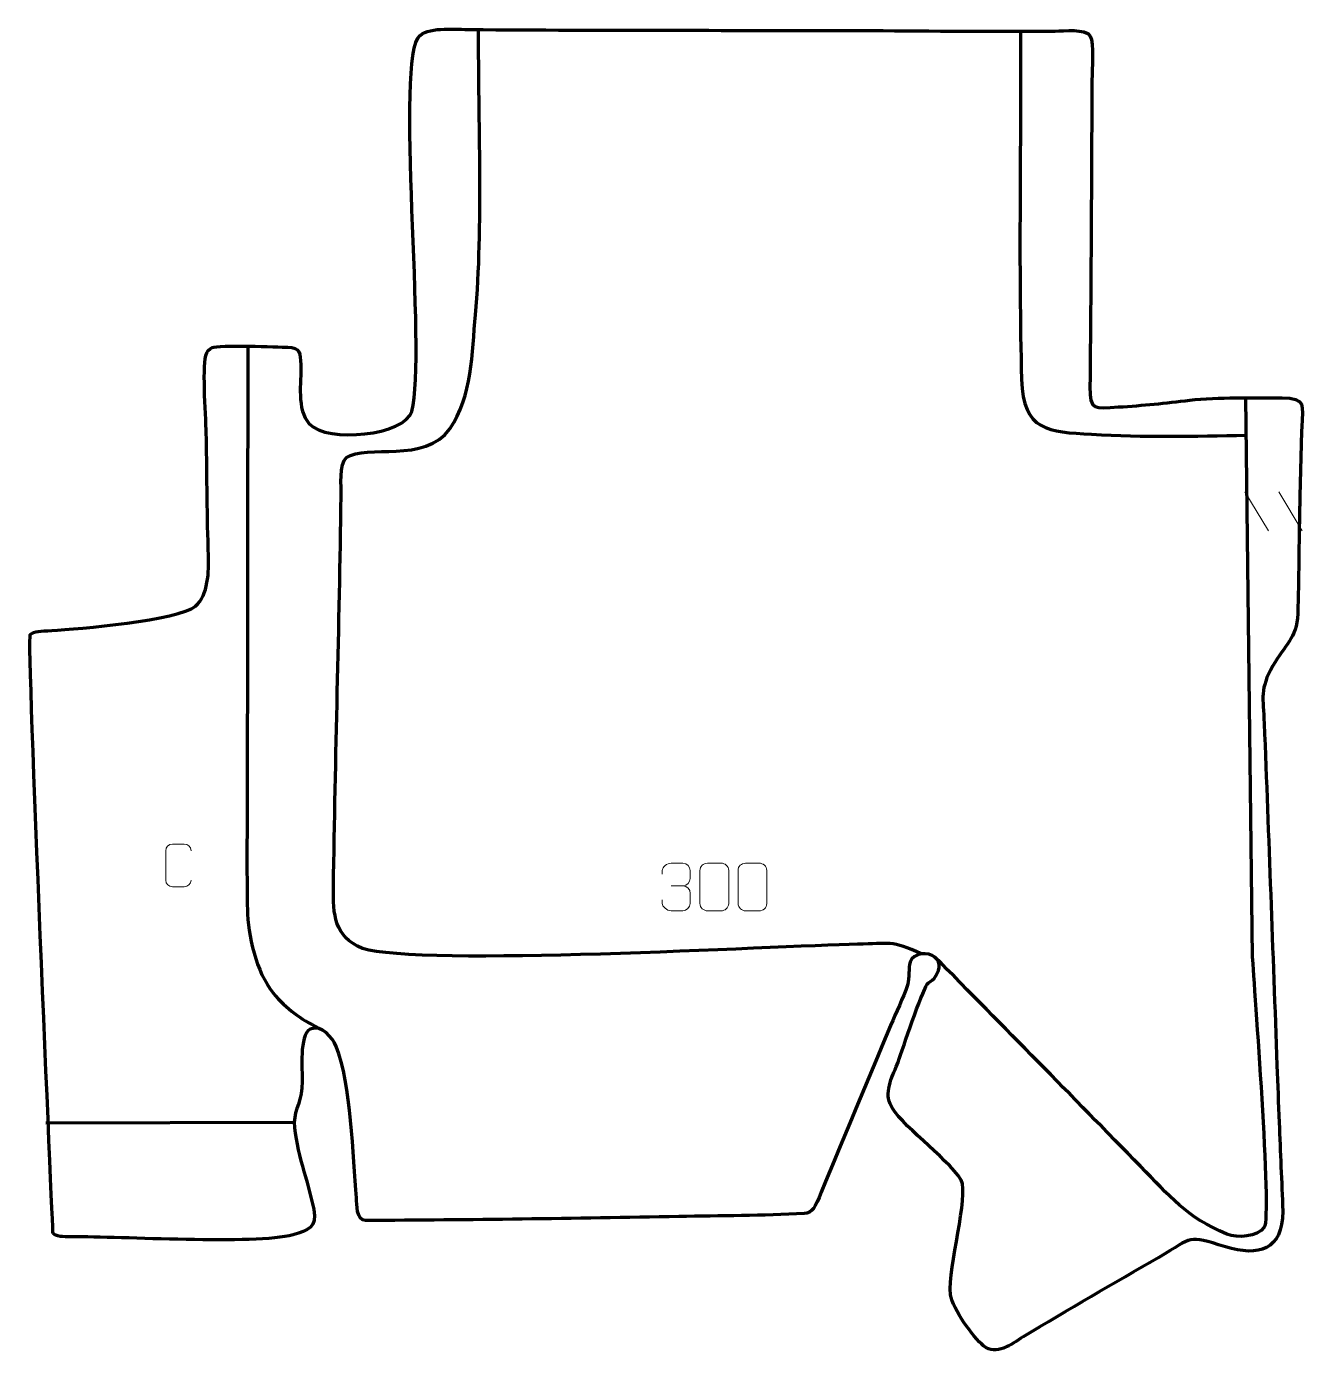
# Model space of a CAD drawing. Header units: millimetres. Extents: x -2 to 670, y -4 to 694.
import ezdxf

# ---------------------------------------------------------------- set-up
doc = ezdxf.new("R2010")
doc.units = ezdxf.units.MM

msp = doc.modelspace()

# ---------------------------------------------------------------- linework, layer by layer
at = {"layer": 'layer 1', "color": 250, "lineweight": 9}
for points in [[(637.4, 449.89), (637.4, 449.89), (649.77, 429.34), (649.77, 429.34)], [(655.13, 449.89), (655.13, 449.89), (667.5, 429.34), (667.5, 429.34)], [(336.34, 242.99), (336.34, 242.99), (342.53, 242.99), (342.53, 242.99)]]:
    msp.add_open_spline(points, degree=3, dxfattribs=at)
for points, knots in [([(84.42, 246), (84.3, 243.92), (82.8, 242.6), (80.87, 242.59), (80.87, 242.59), (78.78, 242.59), (76.69, 242.59), (74.61, 242.59), (74.61, 242.59), (72.88, 242.49), (71.12, 244.18), (71.13, 245.99), (71.13, 245.99), (71.13, 251.15), (71.13, 256.32), (71.13, 261.49), (71.13, 261.49), (71.13, 263.4), (72.69, 264.94), (74.62, 264.93), (74.62, 264.93), (76.7, 264.93), (78.79, 264.93), (80.87, 264.93), (80.87, 264.93), (82.62, 264.96), (84.4, 263.63), (84.42, 261.45)], [0, 0, 0, 0, 0.125, 0.125, 0.125, 0.125, 0.25, 0.25, 0.25, 0.25, 0.375, 0.375, 0.375, 0.375, 0.5, 0.5, 0.5, 0.5, 0.625, 0.625, 0.625, 0.625, 0.75, 0.75, 0.75, 0.75, 1, 1, 1, 1]), ([(331.63, 249.23), (331.63, 249.23), (331.63, 251.09), (331.63, 251.09), (331.63, 251.09), (331.61, 252.83), (334.28, 254.95), (336.34, 254.93), (336.34, 254.93), (338.4, 254.93), (340.46, 254.93), (342.53, 254.93), (342.53, 254.93), (344.72, 254.94), (346.32, 253.09), (346.37, 251.18), (346.37, 251.18), (346.37, 249.74), (346.37, 248.31), (346.37, 246.87), (346.37, 246.87), (346.32, 245.22), (344.71, 242.99), (342.52, 243), (342.52, 243), (344.72, 242.99), (346.33, 241.18), (346.38, 239.12), (346.38, 239.12), (346.38, 237.34), (346.38, 235.55), (346.38, 233.77), (346.38, 233.77), (346.39, 231.71), (344.34, 229.94), (342.52, 229.95), (342.52, 229.95), (340.45, 229.95), (338.39, 229.95), (336.32, 229.95), (336.32, 229.95), (334.15, 229.96), (331.62, 232.36), (331.6, 233.83), (331.6, 233.83), (331.6, 233.83), (331.6, 235.73), (331.6, 235.73)], [0, 0, 0, 0, 0.076923, 0.076923, 0.076923, 0.076923, 0.153846, 0.153846, 0.153846, 0.153846, 0.230769, 0.230769, 0.230769, 0.230769, 0.307692, 0.307692, 0.307692, 0.307692, 0.384615, 0.384615, 0.384615, 0.384615, 0.461538, 0.461538, 0.461538, 0.461538, 0.538462, 0.538462, 0.538462, 0.538462, 0.615385, 0.615385, 0.615385, 0.615385, 0.692308, 0.692308, 0.692308, 0.692308, 0.769231, 0.769231, 0.769231, 0.769231, 0.846154, 0.846154, 0.846154, 0.846154, 1, 1, 1, 1]), ([(355.41, 254.94), (357.78, 254.94), (360.14, 254.94), (362.51, 254.94), (362.51, 254.94), (364.49, 254.97), (366.52, 253.48), (366.54, 251.04), (366.54, 251.04), (366.54, 245.28), (366.54, 239.52), (366.54, 233.77), (366.54, 233.77), (366.4, 231.44), (364.7, 229.96), (362.51, 229.94), (362.51, 229.94), (360.14, 229.94), (357.77, 229.94), (355.39, 229.94), (355.39, 229.94), (353.44, 229.84), (351.43, 231.73), (351.44, 233.75), (351.44, 233.75), (351.44, 239.53), (351.44, 245.31), (351.44, 251.09), (351.44, 251.09), (351.44, 253.23), (353.22, 254.95), (355.41, 254.94)], [0, 0, 0, 0, 0.111111, 0.111111, 0.111111, 0.111111, 0.222222, 0.222222, 0.222222, 0.222222, 0.333333, 0.333333, 0.333333, 0.333333, 0.444444, 0.444444, 0.444444, 0.444444, 0.555556, 0.555556, 0.555556, 0.555556, 0.666667, 0.666667, 0.666667, 0.666667, 0.777778, 0.777778, 0.777778, 0.777778, 1, 1, 1, 1]), ([(375.41, 254.94), (377.78, 254.94), (380.14, 254.94), (382.51, 254.94), (382.51, 254.94), (384.49, 254.97), (386.52, 253.48), (386.54, 251.04), (386.54, 251.04), (386.54, 245.28), (386.54, 239.52), (386.54, 233.77), (386.54, 233.77), (386.4, 231.44), (384.7, 229.96), (382.51, 229.94), (382.51, 229.94), (380.14, 229.94), (377.77, 229.94), (375.39, 229.94), (375.39, 229.94), (373.44, 229.84), (371.43, 231.73), (371.44, 233.75), (371.44, 233.75), (371.44, 239.53), (371.44, 245.31), (371.44, 251.09), (371.44, 251.09), (371.44, 253.23), (373.22, 254.95), (375.41, 254.94)], [0, 0, 0, 0, 0.111111, 0.111111, 0.111111, 0.111111, 0.222222, 0.222222, 0.222222, 0.222222, 0.333333, 0.333333, 0.333333, 0.333333, 0.444444, 0.444444, 0.444444, 0.444444, 0.555556, 0.555556, 0.555556, 0.555556, 0.666667, 0.666667, 0.666667, 0.666667, 0.777778, 0.777778, 0.777778, 0.777778, 1, 1, 1, 1])]:
    msp.add_open_spline(points, degree=3, knots=knots, dxfattribs=at)
at = {"layer": 'layer 2', "color": 142, "lineweight": 158}
for points, knots in [([(467.57, 207.36), (452.32, 214.6), (450.44, 212.78), (434.15, 212.4), (434.15, 212.4), (391.04, 211.39), (204.11, 200.47), (174.42, 210.24), (174.42, 210.24), (159.41, 216.16), (159, 228.22), (159.16, 242.23), (159.16, 242.23), (160.1, 310.64), (162.25, 379.12), (163.19, 447.58), (163.19, 447.58), (163.25, 452.48), (162.22, 464.49), (165.91, 467.79), (165.91, 467.79), (176.63, 475.06), (207.01, 464.47), (220.28, 482.94), (220.28, 482.94), (231.94, 499.93), (231.87, 522.75), (233.67, 542.72), (233.67, 542.72), (237.83, 588.93), (235.06, 645.24), (235.34, 692.37)], [0, 0, 0, 0, 0.111111, 0.111111, 0.111111, 0.111111, 0.222222, 0.222222, 0.222222, 0.222222, 0.333333, 0.333333, 0.333333, 0.333333, 0.444444, 0.444444, 0.444444, 0.444444, 0.555556, 0.555556, 0.555556, 0.555556, 0.666667, 0.666667, 0.666667, 0.666667, 0.777778, 0.777778, 0.777778, 0.777778, 1, 1, 1, 1]), ([(519.7, 691.1), (519.89, 630.77), (518.56, 568.97), (520.22, 508.81), (520.22, 508.81), (520.97, 481.64), (534.22, 481.36), (556.98, 480.04), (556.98, 480.04), (584.25, 478.45), (610.77, 479.02), (638.04, 479.5)], [0, 0, 0, 0, 0.25, 0.25, 0.25, 0.25, 0.5, 0.5, 0.5, 0.5, 1, 1, 1, 1]), ([(114.16, 525.87), (114.13, 438.47), (114.04, 351.12), (113.77, 263.73), (113.77, 263.73), (113.74, 252.74), (113.78, 241.77), (113.96, 230.79), (113.96, 230.79), (114.19, 217.23), (118.68, 197.6), (127.38, 187.02), (127.38, 187.02), (135.02, 177.74), (141.28, 173.83), (151.64, 168.14)], [0, 0, 0, 0, 0.2, 0.2, 0.2, 0.2, 0.4, 0.4, 0.4, 0.4, 0.6, 0.6, 0.6, 0.6, 1, 1, 1, 1]), ([(637.71, 499.17), (637.71, 499.17), (641.28, 205.86), (641.28, 205.86), (641.28, 205.86), (642.13, 191.12), (651.53, 69.17), (647.57, 63.87), (647.57, 63.87), (643.74, 58.72), (633.47, 58.09), (627.9, 60.35), (627.9, 60.35), (607.01, 68.82), (597.71, 80.52), (582.65, 95.9), (582.65, 95.9), (546.75, 132.54), (510.9, 169.21), (474.79, 205.65)], [0, 0, 0, 0, 0.166667, 0.166667, 0.166667, 0.166667, 0.333333, 0.333333, 0.333333, 0.333333, 0.5, 0.5, 0.5, 0.5, 0.666667, 0.666667, 0.666667, 0.666667, 1, 1, 1, 1])]:
    msp.add_open_spline(points, degree=3, knots=knots, dxfattribs=at)
msp.add_open_spline([(8.2, 118.75), (8.2, 118.75), (138.51, 119.1), (138.51, 119.1)], degree=3, dxfattribs=at)
at = {"layer": 'layer 3', "color": 242, "lineweight": 158}
msp.add_open_spline([(12, 60.56), (13.69, 59.11), (16.72, 58.75), (22.18, 58.83), (22.18, 58.83), (46.95, 59.19), (118.07, 54.47), (137.94, 59.95), (137.94, 59.95), (146.05, 62.26), (150.64, 63.76), (148.78, 73.32), (148.78, 73.32), (145.87, 88.33), (139.35, 103.42), (138.51, 119.1), (138.51, 119.1), (138.88, 125.72), (142.67, 130.67), (142.79, 140.3), (142.79, 140.3), (142.88, 146.6), (140.97, 164.28), (146.99, 167.9), (146.99, 167.9), (153.1, 170.41), (158.41, 163.55), (160.65, 158.74), (160.65, 158.74), (168.42, 139.19), (169.32, 101.25), (171.17, 79.25), (171.17, 79.25), (171.44, 76), (171.11, 67.4), (175.93, 67.42), (175.93, 67.42), (230.78, 67.65), (285.56, 68.49), (340.4, 69.52), (340.4, 69.52), (361.93, 69.92), (384.71, 69.96), (406.15, 71.13), (406.15, 71.13), (410.35, 71.37), (411.81, 74.31), (415.09, 82.38), (415.09, 82.38), (427, 111.69), (439.27, 140.61), (451.49, 169.78), (451.49, 169.78), (454.35, 176.54), (458.03, 184.07), (460.32, 190.91), (460.32, 190.91), (461.65, 194.87), (460.66, 199.92), (461.74, 203.08), (461.74, 203.08), (463.5, 208.19), (471.2, 208.55), (474.79, 205.65), (474.79, 205.65), (478.56, 202.6), (476.84, 197.85), (474.27, 194.46), (474.27, 194.46), (473.2, 193.05), (471.47, 192.43), (470.76, 191.4), (470.76, 191.4), (467.34, 186.46), (458.28, 158.4), (455.38, 150.56), (455.38, 150.56), (452.9, 143.9), (448.21, 135.75), (451.2, 128.69), (451.2, 128.69), (455.76, 117.93), (480.52, 101.23), (488.56, 88.55), (488.56, 88.55), (492.68, 80.15), (481.65, 43.52), (482.89, 28.48), (482.89, 28.48), (484.28, 20.85), (494.64, 6.32), (500.26, 1.64), (500.26, 1.64), (506.92, -3.88), (514.74, 2.5), (521.06, 6.35), (521.06, 6.35), (544.47, 20.45), (568.51, 34.32), (592.16, 48.05), (592.16, 48.05), (611.02, 59), (606.64, 59.91), (627.19, 53.64), (627.19, 53.64), (644.87, 48.3), (656.99, 51.78), (657.29, 72.34), (657.29, 72.34), (656.72, 87.82), (655.94, 103.34), (655.36, 118.85), (655.36, 118.85), (654.98, 128.82), (654.61, 138.8), (654.24, 148.77), (654.24, 148.77), (652, 208.61), (649.91, 268.5), (647.51, 328.32), (647.51, 328.32), (646.97, 341.71), (645.05, 346.35), (652.04, 358.43), (652.04, 358.43), (658.38, 369.4), (664.44, 372.71), (665.15, 385.83), (665.15, 385.83), (665.64, 404.27), (665.75, 423.01), (666.12, 441.49), (666.12, 441.49), (666.16, 443.5), (666.21, 445.5), (666.25, 447.51), (666.25, 447.51), (666.5, 459.6), (666.79, 471.84), (667.21, 483.92), (667.21, 483.92), (667.71, 495.31), (669.67, 499.09), (656.94, 499.12), (656.94, 499.12), (641.32, 499.15), (623.89, 499.52), (608.48, 497.92), (608.48, 497.92), (595.46, 496.3), (584.12, 495.18), (571.01, 494.34), (571.01, 494.34), (558.5, 493.57), (555.92, 492.4), (556.08, 504.99), (556.08, 504.99), (556.72, 558.65), (556.81, 612.44), (557.14, 666.1), (557.14, 666.1), (557.17, 671.09), (558.35, 685.33), (556.23, 688.99), (556.23, 688.99), (553.84, 693.11), (542.23, 691.64), (537.77, 691.59), (537.77, 691.59), (505.92, 691.26), (473.52, 691.75), (441.6, 691.85), (441.6, 691.85), (371.44, 692.05), (301.29, 691.95), (231.13, 692.4), (231.13, 692.4), (223.74, 692.45), (210.19, 693.96), (204.63, 689.36), (204.63, 689.36), (190.93, 678.03), (208.41, 522.22), (200.21, 492.06), (200.21, 492.06), (196.8, 479.51), (156.03, 475.14), (146.45, 485.55), (146.45, 485.55), (139.63, 492.96), (142.33, 507.23), (141.99, 516.54), (141.99, 516.54), (141.77, 522.66), (141.68, 525.41), (135.23, 525.71), (135.23, 525.71), (130.27, 525.9), (98.58, 526.98), (95.51, 525.55), (95.51, 525.55), (93.91, 524.81), (92.69, 523.5), (92.14, 521.29), (92.14, 521.29), (90.3, 513.95), (92.32, 487.73), (92.48, 478.05), (92.48, 478.05), (92.82, 457.71), (92.77, 436.55), (93.59, 416.32), (93.59, 416.32), (93.91, 408.32), (93.4, 395.5), (86.81, 389.87), (86.81, 389.87), (77.79, 382.16), (25.21, 377.87), (11.29, 377.07), (11.29, 377.07), (5.52, 376.74), (1.98, 376.71), (0.06, 374.93), (0.06, 374.93), (-1.87, 373.15), (12, 60.56), (12, 60.56)], degree=3, knots=[0, 0, 0, 0, 0.017241, 0.017241, 0.017241, 0.017241, 0.034483, 0.034483, 0.034483, 0.034483, 0.051724, 0.051724, 0.051724, 0.051724, 0.068966, 0.068966, 0.068966, 0.068966, 0.086207, 0.086207, 0.086207, 0.086207, 0.103448, 0.103448, 0.103448, 0.103448, 0.12069, 0.12069, 0.12069, 0.12069, 0.137931, 0.137931, 0.137931, 0.137931, 0.155172, 0.155172, 0.155172, 0.155172, 0.172414, 0.172414, 0.172414, 0.172414, 0.189655, 0.189655, 0.189655, 0.189655, 0.206897, 0.206897, 0.206897, 0.206897, 0.224138, 0.224138, 0.224138, 0.224138, 0.241379, 0.241379, 0.241379, 0.241379, 0.258621, 0.258621, 0.258621, 0.258621, 0.275862, 0.275862, 0.275862, 0.275862, 0.293103, 0.293103, 0.293103, 0.293103, 0.310345, 0.310345, 0.310345, 0.310345, 0.327586, 0.327586, 0.327586, 0.327586, 0.344828, 0.344828, 0.344828, 0.344828, 0.362069, 0.362069, 0.362069, 0.362069, 0.37931, 0.37931, 0.37931, 0.37931, 0.396552, 0.396552, 0.396552, 0.396552, 0.413793, 0.413793, 0.413793, 0.413793, 0.431034, 0.431034, 0.431034, 0.431034, 0.448276, 0.448276, 0.448276, 0.448276, 0.465517, 0.465517, 0.465517, 0.465517, 0.482759, 0.482759, 0.482759, 0.482759, 0.5, 0.5, 0.5, 0.5, 0.517241, 0.517241, 0.517241, 0.517241, 0.534483, 0.534483, 0.534483, 0.534483, 0.551724, 0.551724, 0.551724, 0.551724, 0.568966, 0.568966, 0.568966, 0.568966, 0.586207, 0.586207, 0.586207, 0.586207, 0.603448, 0.603448, 0.603448, 0.603448, 0.62069, 0.62069, 0.62069, 0.62069, 0.637931, 0.637931, 0.637931, 0.637931, 0.655172, 0.655172, 0.655172, 0.655172, 0.672414, 0.672414, 0.672414, 0.672414, 0.689655, 0.689655, 0.689655, 0.689655, 0.706897, 0.706897, 0.706897, 0.706897, 0.724138, 0.724138, 0.724138, 0.724138, 0.741379, 0.741379, 0.741379, 0.741379, 0.758621, 0.758621, 0.758621, 0.758621, 0.775862, 0.775862, 0.775862, 0.775862, 0.793103, 0.793103, 0.793103, 0.793103, 0.810345, 0.810345, 0.810345, 0.810345, 0.827586, 0.827586, 0.827586, 0.827586, 0.844828, 0.844828, 0.844828, 0.844828, 0.862069, 0.862069, 0.862069, 0.862069, 0.87931, 0.87931, 0.87931, 0.87931, 0.896552, 0.896552, 0.896552, 0.896552, 0.913793, 0.913793, 0.913793, 0.913793, 0.931034, 0.931034, 0.931034, 0.931034, 0.948276, 0.948276, 0.948276, 0.948276, 0.965517, 0.965517, 0.965517, 0.965517, 1, 1, 1, 1], dxfattribs=at)

doc.saveas('drawing.dxf')
